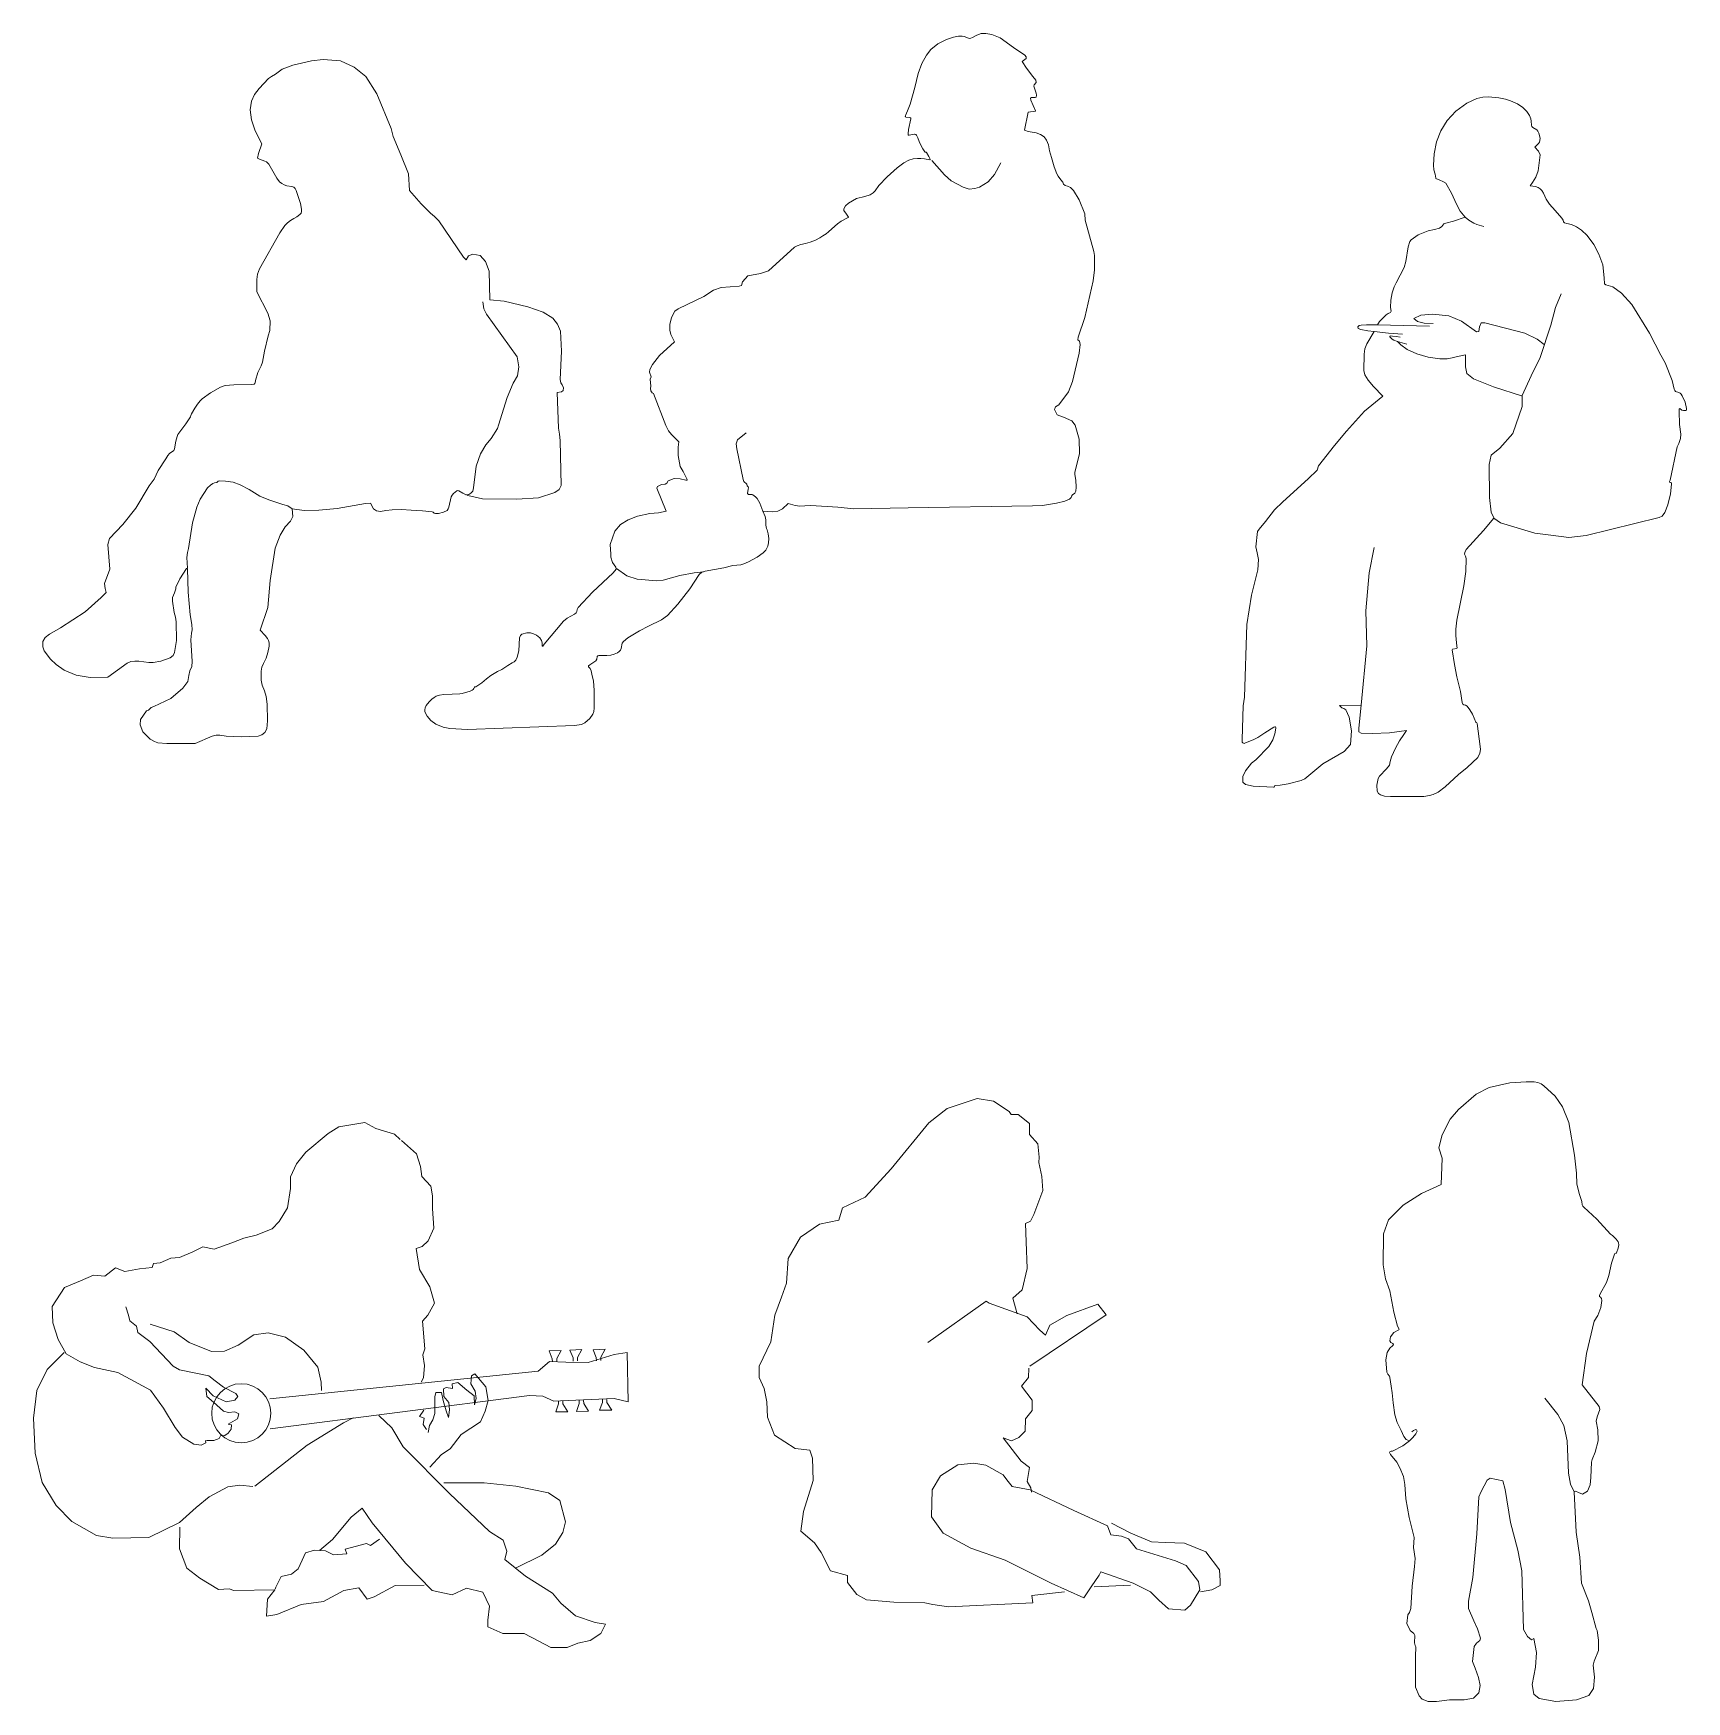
# Model space of a CAD drawing. Header units: millimetres. Extents: x -63086 to 144078, y -129912 to 13382.
# Drawn here: x -45730 to -42730, y -78423 to -75395 of the extents above; entities that cross this region are included whole.
import ezdxf

# ---------------------------------------------------------------- set-up
doc = ezdxf.new("R2010")
doc.units = ezdxf.units.MM
doc.layers.get('0').update_dxf_attribs({"lineweight": 0})
doc.layers.add('展開建具用', color=250, linetype='Continuous', lineweight=9)

# ---------------------------------------------------------------- blocks, each defined once
blk = doc.blocks.new('人物（CAD素材.com）4cfa2789')
at = {"color": 0, "linetype": 'ByBlock', "lineweight": -2}
blk.add_lwpolyline([(161.8, 1224.4), (142.1, 1217.2), (129.9, 1208.2), (123.2, 1204.1), (117.4, 1200.6), (100.5, 1182.2), (92, 1171.3), (86.5, 1159.4), (84.5, 1143.6), (86.7, 1125.1), (93.2, 1105.6), (105.2, 1081.6), (99.4, 1064.3), (97.8, 1055.9), (98.5, 1055.1), (101, 1053.9), (111.1, 1050.2), (113.6, 1049), (115.9, 1047.2), (117.9, 1044.9), (132.7, 1019.3), (137.7, 1013.1), (141.7, 1009.5), (145.7, 1007.1), (150.9, 1005.3), (159.9, 1004.3), (163.2, 1003.3), (165.8, 1000.8), (167.7, 997.2), (175.6, 973.6), (177.4, 963.2), (177.4, 958.7), (176.5, 956), (174.4, 953.5), (168.9, 949.5), (163.4, 946.4), (157.5, 942.7), (152.1, 938.4), (147.3, 933.4), (138.3, 920.4), (101.4, 854.7), (97.4, 845.2), (96.6, 835.3), (96.4, 813.4), (116.3, 774.5), (120.5, 760.5), (119.9, 742.8), (117, 733.6), (110.3, 705.7), (106.5, 685.3), (104.4, 678.8), (98.3, 666.9), (93.9, 652.2), (93.5, 648), (92.7, 646.6), (91.4, 645.5), (86.4, 644.7), (54.5, 644.1), (38.9, 642.9), (30.6, 640.4), (12.4, 630), (-2.7, 619), (-6.6, 615.2), (-11.4, 609.1), (-16.1, 602.1), (-22.2, 591.7), (-23.6, 588.6), (-23.9, 586.5), (-32.3, 573.7), (-47.1, 554.3), (-48.4, 550.9), (-50.6, 541.9), (-53, 528.1), (-54.4, 525.1), (-56.8, 523.1), (-59.6, 521.7), (-62.1, 519.8), (-65.4, 515.9), (-68.8, 510), (-82.5, 488.8), (-89.8, 473.1), (-98.9, 461.1), (-123.3, 420.3), (-146.8, 390.6), (-171, 365.5), (-174.3, 354.7), (-170.4, 309.6), (-180, 283.7), (-178.7, 274.7), (-177, 267.4), (-186.3, 258.2), (-215.1, 232.5), (-259.7, 203.3), (-280.1, 192.1), (-288, 186), (-291.9, 178.8), (-292.2, 168.6), (-289.7, 161.7), (-278.1, 146.6), (-268, 136.7), (-253.6, 126.3), (-231.8, 117.2), (-206, 113.2), (-174.3, 113.7), (-139.1, 139.4), (-132.2, 142.1), (-124.8, 143), (-118.1, 142.6), (-99.8, 140.2), (-91.8, 140.2), (-78, 142.8), (-60.7, 148.9), (-55.7, 153.2), (-53.2, 158.6), (-49.6, 180.1), (-50.1, 214.5), (-51, 222.6), (-53.5, 231.4), (-57, 252), (-56.8, 258.2), (-53.1, 266.9), (-50.7, 273.9), (-50.4, 277.1), (-43.5, 292.4), (-31.1, 311.2), (-30.1, 311.8), (-29.4, 310.4), (-28.2, 268.1), (-24.6, 226.9), (-21.9, 209.5), (-21, 199.5), (-22, 193.6), (-23.2, 181.6), (-21.3, 142.2), (-21.9, 133.1), (-25.2, 125.3), (-27.2, 116.8), (-29, 106), (-37.9, 94), (-59.7, 75), (-90.8, 60.5), (-95.4, 58.8), (-100.2, 53.9), (-104, 52.8), (-114.9, 36.8), (-115.3, 27.3), (-110.6, 14.7), (-97.5, 1.6), (-89.3, -3.1), (-83.3, -5.1), (-67.3, -6.3), (-15.4, -6.7), (15.4, 6.7), (22.5, 8.3), (29.1, 8.4), (40.7, 6.9), (68.7, 5.4), (98.5, 6.8), (105.4, 8.9), (110.8, 13.3), (114.3, 19.8), (115.7, 34.6), (115, 65), (113.1, 78.9), (110.2, 88.9), (105.9, 99.6), (104.4, 108.3), (104.4, 124.5), (105.4, 131.8), (108.5, 138.8), (113.1, 148.1), (116.5, 158.3), (118.9, 169.9), (118.6, 176.4), (117.5, 180.5), (115.7, 184), (111.2, 189.7), (102.3, 199.1), (116.4, 240.3), (120.3, 289.3), (129.5, 348), (138.6, 371.8), (147.7, 386.6), (157.3, 397), (161.6, 405.2), (160.7, 419.1), (182.2, 416.2), (208.6, 417), (241.9, 420.2), (293.8, 428.8), (302.4, 429.5), (308.3, 419.6), (313.6, 415.7), (320.8, 414.6), (330.3, 416.3), (342, 417.7), (358.7, 418.1), (376.3, 417.2), (397.1, 415.5), (414.5, 413.7), (416.2, 413.1), (418.2, 411.7), (420.5, 410.6), (426, 410.7), (435.2, 413.1), (441.7, 416.6), (443.5, 419.1), (444.8, 422.4), (449.2, 440.9), (450.7, 444), (453.2, 447.1), (459.3, 452), (460.8, 452.5), (463.1, 451.9), (470.1, 447.5), (479.1, 443.3), (506, 437.5), (568.4, 436.8), (607.5, 439.2), (637, 449.1), (644.9, 454.2), (648.5, 461.5), (646.6, 543.5), (645.4, 554.8), (643.8, 565.7), (641.5, 630.3), (649.4, 631.7), (652.2, 633.8), (652.9, 638.9), (650.6, 644.2), (647.8, 648), (646.9, 653.8), (649.4, 705.2), (647.4, 741.7), (641.7, 754.7), (633.8, 765.6), (616.1, 776.3), (587.9, 785.8), (545.3, 796.1), (518.9, 798.5), (518.1, 850.5), (511.5, 868.4), (501.4, 878.9), (488.4, 881.5), (480.7, 878.7), (476, 871.4), (471.4, 876.3), (426.6, 941.8), (418.8, 950), (411.4, 956.2), (394.8, 972.7), (373.5, 997.2), (371.4, 1027.1), (357.4, 1061.8), (343.5, 1095.1), (340, 1109.5), (314.3, 1172.8), (293.9, 1203.9), (272.8, 1221.1), (247.9, 1232.3), (216.5, 1234.6), (195.7, 1232.7)], close=True, dxfattribs=at)
for points in [[(506.5, 794.9), (508.2, 782.5), (512.9, 772.5), (568.9, 695.4), (571.8, 676.8), (569.5, 660.9), (561.5, 647.6), (550.5, 621.6), (535, 571), (532.9, 564.9), (521.9, 547.2), (512.1, 535.7), (502.2, 519.2), (494.5, 496.8), (489.7, 457.4), (488.1, 451.3), (485, 447.6), (480.8, 445.4), (475.5, 445)], [(-29.7, 311.5), (-31, 330.9), (-29.6, 340.1), (-27.5, 347.4), (-20.6, 393.8), (-12.6, 422.5), (-6.6, 436.8), (6.8, 457.3), (12, 462.5), (16.2, 465.6), (19.2, 466.5), (23.7, 467.2), (25, 468.2), (25.3, 469.2), (26.3, 469.6), (29, 470), (39.3, 469.8), (53.4, 467.9), (66.3, 462.9), (82.3, 454.6), (101.9, 442.6), (117.8, 435.5), (143.3, 427.3), (152.7, 424.7), (160.7, 419.1)]]:
    blk.add_lwpolyline(points, dxfattribs=at)
blk = doc.blocks.new('人物（CAD素材.com）6923d0d6')
at = {"color": 0, "linetype": 'ByBlock', "lineweight": -2}
blk.add_lwpolyline([(814.6, 1250.4), (812.5, 1250.7), (804.3, 1253.7), (800.5, 1254.4), (794, 1254.4), (784.8, 1252.8), (772.1, 1248.7), (756.4, 1240.5), (744.1, 1230.1), (735.9, 1219.9), (727.4, 1204.6), (720.6, 1187), (714.8, 1161.3), (706.1, 1131), (701.6, 1119), (697.8, 1110.7), (697.5, 1109.2), (697.6, 1108.4), (698.3, 1107.4), (706, 1106.7), (707, 1106.2), (707.5, 1105.4), (707.5, 1104.2), (703.5, 1085), (702.7, 1077.4), (703, 1075.6), (703.5, 1075), (704.5, 1074.7), (714, 1076.6), (715.1, 1076.5), (716.6, 1075.9), (717.7, 1075), (720, 1069.7), (722.4, 1063.2), (726.4, 1055.2), (729.5, 1049.8), (733.1, 1044.4), (733.7, 1044), (735.2, 1043.7), (735.9, 1043.3), (740.1, 1036), (741.8, 1032.7), (742.4, 1030.4), (742.2, 1030.2), (732.3, 1031.6), (725.5, 1032.4), (719.6, 1032.5), (711.8, 1031.6), (703.8, 1029.4), (694.8, 1024.6), (682.7, 1015.6), (664.6, 999.3), (649.4, 983.3), (643.1, 974), (639.3, 970), (633.8, 966.5), (624.1, 963.4), (609.2, 959.8), (594.2, 951.6), (589.1, 946.8), (585.9, 941.2), (585.7, 939.9), (586.2, 937.9), (590.8, 931.3), (594.2, 925.9), (594.2, 925.7), (593.7, 925.3), (581.1, 918.6), (574.7, 914.1), (569.4, 909.8), (558.4, 899.6), (553.8, 895.9), (548.1, 891.9), (542.4, 888.5), (534.5, 884.5), (524.7, 880.6), (516.4, 878.3), (507.7, 876.4), (501.4, 874.1), (496.3, 871.3), (449, 828.4), (435, 823.7), (411.5, 819.8), (401.8, 808.9), (400.2, 801.8), (396.2, 800.8), (363.5, 798.1), (349.4, 793.3), (331.8, 782), (285.1, 759.6), (279.2, 755.1), (273.2, 744), (270.2, 731.2), (270, 721.1), (272, 712.8), (278.6, 699.9), (251.4, 675.1), (238.7, 658.7), (233.9, 649.3), (233.4, 644.8), (236, 636), (234.3, 632.2), (235.6, 619.5), (234.9, 615.3), (235.6, 610.8), (238.1, 607.3), (240.6, 606.1), (262.7, 547.8), (267.9, 538.4), (273, 531.6), (286.2, 518.3), (285, 508.3), (285, 493.7), (288.9, 473.7), (294.5, 464.2), (301.7, 450.1), (301.9, 449.6), (301.8, 449.2), (301.5, 448.8), (301.2, 448.6), (299.4, 448.8), (288.9, 451.2), (277.8, 451.4), (267.3, 447.7), (264.5, 443.4), (261.7, 441.3), (255, 440.5), (247.6, 437), (246.4, 433.9), (263.6, 392.6), (249.5, 389.1), (233.8, 388.1), (211.6, 383.2), (194.3, 376.9), (180.7, 368.2), (170.2, 355.9), (161.9, 331.9), (163.2, 314.2), (163.1, 309), (166.1, 299.5), (172.4, 290.6), (173, 287.1), (167.6, 280.7), (129.8, 245.1), (103.6, 217.3), (101.9, 214.2), (101.4, 210.5), (100.3, 208), (97.3, 205.4), (84, 198.3), (77.1, 192.6), (42.3, 151.3), (39.5, 147.3), (39, 147.2), (38.7, 148), (38.4, 153.4), (37.2, 157.7), (34, 162.5), (28.2, 167.4), (23, 169.9), (17.3, 171.3), (10.4, 171.5), (1.5, 169.4), (-1.1, 167), (-2.6, 162.8), (-3.8, 138.7), (-6.6, 127.2), (-9.2, 121.7), (-12.2, 118.9), (-15.9, 117), (-23.7, 112), (-34.9, 105.1), (-42.6, 101.5), (-54.4, 93.9), (-62.5, 87.9), (-71.3, 81.1), (-81.7, 73.7), (-82, 73.6), (-82.4, 73.5), (-82.9, 73.8), (-83.2, 73.7), (-83.6, 73.6), (-83.8, 73.3), (-84.3, 72.8), (-85.4, 70.3), (-86.5, 68.9), (-88.8, 67.3), (-92.5, 65.8), (-106.7, 61.7), (-111.1, 60.9), (-125.1, 60), (-140.2, 59.6), (-148, 58.6), (-153.7, 56.8), (-157.7, 54.5), (-162, 51.1), (-166.5, 46.3), (-171.8, 39.4), (-173.8, 35.2), (-174.5, 31.7), (-174.3, 28), (-170.5, 20.1), (-163.6, 12.4), (-154.3, 5.8), (-141.4, 0.5), (-128.9, -2), (-97, -3.6), (97, 3.6), (109.6, 5), (115.9, 8.3), (124.7, 16.1), (130.7, 24.2), (132.1, 28.9), (132.6, 34.6), (132.8, 67.6), (131.4, 83.7), (128.9, 96.3), (127.3, 102.5), (125.6, 107.1), (124, 108.8), (122.3, 109.9), (122.5, 111.5), (124.7, 113.6), (135.6, 120.6), (137.4, 123.5), (138.1, 128.5), (139.4, 129.8), (141.5, 130.3), (156, 130.6), (163.3, 131.3), (169.4, 132.7), (175.2, 135.2), (178.5, 137.7), (180.6, 140.2), (182.1, 143.4), (183.9, 152.7), (186, 156), (194, 162.6), (214.9, 175.3), (231.2, 183.6), (254.9, 195), (266.2, 203.3), (284.9, 223.4), (306.5, 251.7), (323.3, 277.4), (328.2, 281.4), (334.4, 283.6), (368.1, 289.8), (384.8, 293.6), (398.9, 295.1), (404.5, 296.6), (413.1, 300.3), (428.8, 309), (439.7, 316.6), (444.4, 321.8), (448.2, 329.1), (449.3, 334.8), (449.6, 343), (448.6, 351.2), (446.8, 358.6), (445.8, 360.8), (444.5, 366.7), (444.1, 376.9), (443, 382.7), (439.1, 392.6), (457.2, 391.3), (466, 392.5), (474.8, 396.8), (485.2, 406.4), (497.8, 402.4), (506, 401.6), (515.4, 402.1), (526.2, 402.4), (574.8, 399.7), (604.2, 396.8), (702.6, 398.7), (928.3, 401.9), (946.7, 402.6), (972.1, 406.9), (986.9, 410.8), (995.7, 414.4), (998.4, 416.9), (999, 419.5), (1000.7, 421.8), (1005, 425.3), (1007.1, 428.7), (1007.7, 435.9), (1006.9, 448.7), (1005.3, 458.8), (1005.2, 462.8), (1013.5, 497.3), (1012.8, 523.1), (1006, 548.7), (999.9, 556.6), (984.8, 562.7), (972.9, 567.4), (968.5, 577.2), (970.1, 581.6), (976, 585.4), (993.6, 608.8), (1001.1, 627.6), (1013, 679), (1014.9, 694.9), (1013.8, 700.7), (1010.9, 703.4), (1011.4, 707.9), (1023.6, 743.8), (1038.4, 810.7), (1040.8, 830.2), (1040.6, 856.2), (1039.4, 863.8), (1024.2, 920.8), (1023.1, 932.3), (1013.1, 957.2), (1002.8, 974.5), (997.6, 980.1), (991.6, 982.5), (987.4, 983.5), (984.8, 985.7), (983.3, 989.2), (980, 994), (974.9, 1000.3), (972.3, 1004.8), (967.5, 1017.6), (963.1, 1034.1), (959.3, 1046.3), (957.2, 1057), (953.8, 1065.8), (949.3, 1071.7), (942.7, 1076.3), (935.1, 1079.1), (920.6, 1081.6), (914, 1084.1), (920.3, 1116.8), (933.5, 1118.3), (933.6, 1118.9), (925.5, 1138.1), (924.9, 1141.7), (926.3, 1143.3), (933.3, 1143.1), (935.1, 1144), (935.5, 1147.4), (935, 1151.2), (930.9, 1163.7), (931.3, 1166.1), (934.9, 1170.1), (934.7, 1174.9), (929, 1181.3), (917.4, 1196.3), (909.7, 1208.2), (916.6, 1213.9), (916.8, 1216.8), (914.2, 1220), (894.1, 1233.8), (869.5, 1251.3), (854.4, 1257.5), (843.5, 1259.6), (835.2, 1259.1), (827.2, 1256.3), (819.6, 1252.2), (816.3, 1250.6)], close=True, dxfattribs=at)
for points in [[(745.8, 1029.1), (768.4, 1002.8), (781, 992.1), (802.7, 980.2), (813.4, 976.7), (823.9, 977.8), (832.3, 980.7), (847.9, 990.4), (859.1, 1003.6), (871.1, 1024.3)], [(409, 534.7), (393.2, 521.6), (390.7, 514.6), (391.7, 505.4), (403.2, 450.1), (404.7, 446.5), (410, 441.1), (410.8, 438.1), (412.4, 436.7), (412.8, 435.5), (412.6, 431.6), (411.3, 425.1), (411.3, 424.2), (411.6, 423.7), (412.1, 423.2), (412.8, 422.9), (419.3, 422.5), (421.1, 421.9), (425.9, 418.7), (428.7, 415.5), (433.4, 407.2), (439.1, 392.6)], [(173.1, 288.5), (192.1, 275.3), (211.1, 269.1), (246.8, 266), (258.2, 267.4), (288.5, 275.5), (314.6, 280.2), (331.3, 282.5)]]:
    blk.add_lwpolyline(points, dxfattribs=at)
blk = doc.blocks.new('人物（CAD素材.com）ea5bd146')
at = {"color": 0, "linetype": 'ByBlock', "lineweight": -2}
blk.add_lwpolyline([(341.7, 1243.4), (330.6, 1240.7), (312.5, 1232.7), (292.7, 1217.8), (276.8, 1201.1), (265.2, 1182.4), (257.7, 1162.5), (253.1, 1140.6), (251.8, 1120.2), (252.7, 1111.3), (255, 1103.3), (256.5, 1096.4), (256.2, 1095.6), (263.5, 1093), (268.9, 1090.5), (274.4, 1087.4), (284.8, 1069.4), (293.6, 1049), (300.7, 1036.5), (309.6, 1025.4), (288.2, 1018.4), (274.6, 1014.9), (270.7, 1013.3), (267.4, 1008.6), (262.9, 1005.8), (253.9, 1003.2), (242.5, 1000.7), (224.4, 993.3), (211.6, 984.7), (209.2, 981.3), (206.1, 971.8), (201.8, 944.8), (198.6, 934.2), (184.2, 906.1), (180.6, 899.1), (177.3, 888.1), (174.8, 875), (174.2, 861.8), (175.1, 854.8), (174.1, 852.8), (169.5, 850.9), (166.2, 848.4), (157.6, 839.9), (154.2, 836.4), (150.4, 829.9), (130.3, 830.2), (120.5, 829.7), (117.4, 829), (115, 826.4), (115.5, 823.5), (119.9, 821.5), (132.6, 819.5), (144.4, 817.9), (131, 795.9), (127.4, 786.5), (126, 777.2), (125.5, 747.1), (127.5, 739.6), (133.7, 729.9), (143.2, 718.5), (159.9, 700.9), (126.9, 673.2), (94.2, 637.2), (72.1, 611), (43.5, 574), (41.1, 566.4), (24.4, 550.6), (-21.4, 509.1), (-36.2, 494.3), (-52.7, 473.5), (-64.1, 459.6), (-67.1, 455.1), (-70.2, 427.5), (-68, 416.4), (-65.5, 404.5), (-66.8, 385.2), (-78.3, 339.6), (-86.7, 286.4), (-90.7, 154.5), (-93.1, 138.5), (-95.3, 77.6), (-95.3, 74.3), (-94.9, 72.8), (-93.9, 71.4), (-92.8, 70.7), (-91.7, 70.5), (-90.6, 70.8), (-74.1, 77.6), (-66.9, 81.3), (-54.3, 89.9), (-37.9, 99.8), (-36.1, 100.4), (-34.9, 100.3), (-34.2, 99.6), (-34.1, 98.1), (-35.8, 87.8), (-39.6, 77.2), (-47, 64.8), (-70.5, 40.7), (-78.3, 34.6), (-89.2, 20.7), (-93.9, 10.5), (-93.8, 0.2), (-89, -3.9), (-75, -7.4), (-38.4, -9.2), (-37.2, -8.8), (-36.4, -7.6), (-36.2, -6.8), (-34.5, -6.1), (-26.5, -5.5), (-12, -3), (12, 3), (18.8, 6.1), (51.1, 33.5), (90.2, 56), (101.3, 68.3), (103.1, 93), (99.1, 118), (93.1, 131.5), (89.5, 134.1), (85.8, 134.8), (81.5, 139), (120.9, 139.7), (116.5, 97.9), (116.7, 91.5), (120.6, 89), (141.2, 88.6), (172.5, 89.8), (203.1, 93.6), (198.4, 86.5), (190.4, 75.3), (182.8, 62), (175.7, 45.9), (173.7, 37.6), (172.3, 31.1), (166.8, 24.1), (153.8, 11.1), (151.4, 6.8), (149.3, -5.3), (150.1, -16), (152.1, -20.2), (155.7, -22.9), (162.9, -25.2), (173.8, -26.1), (234.4, -25.6), (245, -24.1), (251.6, -22.1), (260.7, -17.8), (273.1, -8.2), (297.6, 14.1), (313.1, 26.8), (332.3, 44.8), (336.1, 52.6), (337.1, 59.5), (337, 64.6), (331.5, 106.7), (330.8, 107.9), (329.4, 108.5), (328.7, 108.9), (322.6, 123.6), (318.2, 131.7), (313.1, 137.8), (309.9, 140.1), (307.1, 140.5), (305.3, 141.8), (304.1, 144.6), (301.2, 164.4), (298.7, 174.5), (294.3, 191.4), (290, 213.7), (286.2, 240.4), (286.7, 241.7), (294.4, 242.8), (295.2, 243.8), (294.7, 247), (292.9, 259.6), (292.3, 266.5), (292.3, 277.9), (294.3, 294.2), (306.9, 356.4), (310.9, 382.4), (311.6, 406.2), (310.3, 410.6), (308.6, 413.8), (308.8, 416.9), (311.1, 422.3), (342.7, 456.7), (361.4, 479.4), (373.8, 470.8), (436.2, 452.3), (465.2, 448.2), (497.8, 444.4), (529, 447.8), (661.8, 480.6), (667.1, 482.8), (672, 489.4), (677.6, 503.2), (682.2, 523.5), (684.2, 541.2), (683.9, 542.7), (683.1, 543.8), (682.1, 544.3), (680.9, 544.5), (680.6, 544.6), (680.3, 545), (680.4, 545.9), (681.3, 548.1), (694.4, 608.6), (697.3, 614.6), (700.1, 623.9), (700.9, 631.5), (698.7, 649.5), (697.8, 673.3), (698.2, 677.2), (699.2, 678.3), (702.8, 675.5), (705.9, 674.5), (710, 674.7), (711.2, 675.5), (711.5, 678.3), (708.8, 689.6), (703.5, 701.5), (701.5, 704.5), (699.8, 706.2), (697.6, 707.5), (691.2, 709.3), (689.8, 710.8), (688.6, 713.3), (685, 728.9), (672.4, 761.1), (664.8, 775), (643.8, 814.8), (611.9, 867.3), (593.3, 887.9), (577.4, 899.4), (564.8, 902.6), (562.3, 904.7), (561.6, 915.6), (559.2, 939.2), (552.4, 958.7), (543.3, 975.7), (530.8, 992), (520.4, 1002.1), (511.8, 1008.2), (502.7, 1012.1), (494.1, 1014), (490, 1015.2), (487.9, 1017.1), (487.3, 1020), (484.7, 1023.6), (472.8, 1037.4), (462.4, 1049.1), (456.3, 1058.3), (451.5, 1069.3), (448.5, 1074.1), (445.6, 1077.1), (441.9, 1079.5), (437, 1081.4), (427.4, 1082.5), (431.7, 1088.5), (437.9, 1098.3), (442.1, 1109.8), (445.5, 1138.6), (442.5, 1145.6), (435.8, 1152.5), (442.4, 1159.2), (444.2, 1161.8), (445.2, 1164.6), (445.4, 1168.8), (443.3, 1177.8), (441.6, 1181.6), (439.6, 1184), (432.3, 1188.1), (430.6, 1189.9), (429.8, 1192.5), (429.5, 1200), (428.8, 1204.2), (426.5, 1210.2), (421.7, 1217.3), (414.3, 1224.6), (404.6, 1231), (392, 1236.7), (382.6, 1239.5), (370.4, 1242), (351.8, 1243.7)], close=True, dxfattribs=at)
for points in [[(309.6, 1025.4), (315.9, 1019.9), (325.1, 1014.4), (330.7, 1012), (343.2, 1008.4)], [(483.5, 886.7), (473.7, 861.6), (465, 829.6), (445.6, 770.8), (429.1, 737.7), (413.1, 701.8), (412.7, 682), (396.3, 633), (372.4, 606.3), (356.5, 593.7), (353.1, 576.8), (353.7, 516.9), (356.9, 490), (362.9, 477.7)], [(251.7, 832.5), (234.9, 833.4), (222.8, 836.4), (216.4, 841.7), (229, 847.7), (250.4, 849.7), (280.1, 846.2), (303, 836.7), (330, 817.2), (334.6, 818), (335.4, 826.6), (338.7, 833.7), (345, 833.7), (418.1, 815.1), (440.5, 804.1), (453, 794.5)], [(144.4, 817.9), (170.1, 814.9), (195.9, 813.1)], [(150.4, 829.9), (244.6, 828)], [(191.8, 807.9), (185.2, 808.9), (177.4, 809.8), (173.9, 809.9), (173.1, 809.7), (172.9, 809.3), (173.1, 808.4), (173.6, 807.5), (176.9, 804.3), (180, 802.3), (186.5, 799.9), (203.7, 794.8)], [(186.5, 799.9), (192.9, 793.6), (204.3, 785.3), (222, 777.8), (242.5, 771.7), (263.7, 768.6), (277, 768.6), (286, 770.3), (293.3, 772.3), (310.1, 775.6), (310.1, 753.8), (312.5, 741.8), (324.7, 732.1), (361, 717.8), (413.4, 700.9)], [(144.3, 425.8), (135.5, 379.9), (129.5, 311.1), (131.3, 247.7), (120.9, 139.7)]]:
    blk.add_lwpolyline(points, dxfattribs=at)
blk = doc.blocks.new('人物（CAD素材.com）99ca6ccc')
at = {"color": 0, "linetype": 'ByBlock', "lineweight": -2}
for points in [[(78.8, 838.3), (68.9, 848.2), (35.1, 858.7), (14.7, 869.2), (-32.5, 861.6), (-51.8, 849.4), (-92, 815.6), (-109.2, 794.1), (-119.7, 770.7), (-119.7, 749.6), (-125.6, 714.4), (-140.3, 689.7), (-153.2, 676.3), (-182.5, 665.1), (-204.8, 659.2), (-226.5, 651), (-258.2, 639.3), (-279.3, 644), (-297.5, 634.6), (-321.6, 624.6), (-337.4, 622.9), (-356.2, 614.7), (-368.5, 613.5), (-370.9, 605.9), (-393.8, 603.5), (-420.8, 598.8), (-437.8, 605.3), (-457.2, 590.6), (-477.7, 592.4), (-501.2, 581.8), (-529.9, 570.1), (-552.8, 535.2), (-551.1, 505.9), (-541.7, 475.4), (-527, 449.6), (-501.8, 434.9), (-475.9, 424.9), (-433.1, 415.6), (-373.8, 383.3), (-350.4, 351.1), (-329.4, 316), (-316.2, 298.3), (-295.6, 285.5), (-282, 284), (-273.5, 287.7), (-274.3, 292.1)], [(81.3, 836.6), (108.7, 812.6), (116.2, 789.7), (118.5, 771.3), (135, 753.6), (137.6, 736), (137.6, 713.4), (139.9, 677.6), (129.7, 654.7), (119.2, 644.6), (108.3, 640.5), (114.2, 602.7), (132.8, 571.4), (141.2, 541.3), (129.2, 519.7), (119.6, 508.9), (123.8, 458.4), (120.2, 447.5), (123.2, 428.1), (121.4, 405.8), (117.2, 398)], [(-272.6, 292.2), (-259.2, 292), (-249.4, 295.8), (-247, 300.4), (-239.2, 301), (-232.8, 305.4), (-227.4, 312.7), (-227.2, 320.4), (-232.8, 321.8), (-215.9, 331.4), (-213.8, 340.7), (-220.7, 344.2), (-232.5, 342.8), (-241.8, 345.4), (-259.9, 361.7), (-272, 372.2), (-273.6, 387.4), (-260.1, 373.1), (-236.6, 362.4), (-221.2, 365.2), (-215.7, 372.2), (-219.2, 377.3), (-241.6, 389), (-256.7, 400.5), (-268, 409.7), (-321.6, 420.6), (-333.2, 427), (-375.2, 471.6), (-397.3, 488), (-399.5, 499.6), (-411.5, 509.4), (-414.1, 519.5), (-419, 534.8)], [(-374.7, 503.3), (-331.1, 489.4), (-304, 470.1), (-263.5, 453.8), (-239.9, 454.4), (-215.1, 465.2), (-186.7, 484), (-160.7, 487.6), (-129.3, 479.7), (-95.5, 456.2), (-70.1, 425.4), (-64.2, 398.2), (-63.9, 382.7)], [(355.4, 434.9), (355.2, 440.7), (349.3, 454.7), (371.3, 455.8), (363.3, 441.2), (363.3, 435.5)], [(393.1, 436.4), (392.9, 442.2), (387, 456.1), (409, 457.3), (401, 442.7), (401, 437)], [(435.2, 436.9), (435, 442.8), (429.1, 456.7), (451.1, 457.8), (443.1, 443.2), (443.1, 437.5)], [(-531, 452.1), (-561.3, 421.2), (-580.4, 382.9), (-586.6, 332.7), (-583.5, 269.1), (-570.6, 216), (-545.2, 174), (-516.8, 145), (-472.3, 119.7), (-442.6, 114.7), (-377.1, 116), (-321.5, 143.1), (-291.2, 170.9), (-267.7, 190.1), (-233.7, 208), (-212.1, 211.1), (-188.6, 208.6)], [(-157.7, 368), (329.4, 417.9), (350.3, 435.3), (379.5, 434.5), (420.5, 433.8), (467.6, 448.2), (491.1, 452), (493, 362.5), (467.2, 368.2), (370, 364.4), (357.9, 363.6), (337.8, 372.7), (313.5, 373.9), (-156.7, 313.3)], [(132.7, 244), (154.1, 266.7), (169.9, 277), (189.6, 302.9), (225.1, 326.3), (233.5, 345.3), (238.9, 364.8), (234.5, 389.6), (214.3, 413.5), (208.4, 409.8), (207.4, 395.3), (215.3, 381.5), (216.7, 368.2), (213.8, 356.9), (213.3, 373.4), (200.2, 383.7), (183.5, 397.3), (173.4, 395), (174.1, 386.7), (162.3, 388.4), (157.6, 385.7), (158.1, 372.1), (167.5, 361.3), (168.4, 348), (166.7, 334), (162.3, 346), (157.1, 365), (153.9, 379.3), (143.8, 379.3), (142.1, 371.7), (141.8, 341.1), (138.4, 330), (132.2, 319.5), (130, 306.9)], [(366.2, 364.4), (366.4, 358.6), (361.3, 344.4), (383.3, 344.5), (374.5, 358.6), (374.2, 364.3)], [(403.9, 365.1), (404.1, 359.3), (399, 345.1), (421, 345.2), (412.2, 359.3), (411.9, 365)], [(446, 367.1), (446.1, 361.2), (441, 347), (463.1, 347.2), (454.2, 361.2), (453.9, 366.9)], [(-184.8, 209.4), (-89.5, 283.5), (-24, 324), (-6, 333.3)], [(40.2, 337.7), (63.8, 315.3), (84.4, 281), (168.9, 196.1), (241.1, 127.1), (265.7, 111.5), (272.7, 91.6), (268.8, 76.4), (306.4, 45.9), (355.3, 15), (370.5, -3), (397.1, -25.7), (433.1, -37.8), (451.5, -41.4), (443.3, -58.3), (423.8, -70.8), (401.4, -75.9), (381.9, -83.7), (352.5, -83.3), (331, -72), (304, -57.9), (265.3, -57.9), (237.9, -45.8), (237.9, -34.1), (241.4, -8.3), (229.3, 16.8), (199.5, 24.2), (173.7, 12.1), (137.3, 19.9), (88.8, 69.5), (28.4, 142.8), (10.4, 169.5), (-9.6, 153), (-43.7, 112.3), (-67.6, 92.7)], [(127, 312.3), (120.9, 321.2), (122.4, 332.5), (114.2, 336), (121.9, 347.3)], [(288.6, 60.6), (336.4, 84.4), (360.9, 103.9), (374.1, 125.3), (379.1, 144.7), (369.1, 183.1), (348.3, 197.5), (289.2, 209.4), (231.4, 215.1), (158.5, 215.1)], [(-320.9, 135.1), (-321.5, 95.6), (-307.9, 60.4), (-284.4, 42.5), (-250.8, 21.7), (-231.4, 23.1), (-222.5, 19.7), (-148.4, 21.4), (-161.7, 4.4), (-163.6, -26.7), (-144.6, -23.6), (-100.6, -5.4), (-60.2, 0.1), (-22.9, 19.9), (4.3, 24.9), (19, 4.4), (31.9, 8.2), (69.9, 28.8), (122.4, 29.6)], [(41.6, 112.9), (25.2, 101.5), (17.7, 105.1), (-20.7, 94.9), (-17.9, 86.3), (-42.2, 84.7), (-56.3, 91.8), (-76.3, 92.9), (-92.8, 88.2), (-99, 74.9), (-106.1, 59.3), (-117.9, 49.9), (-137.1, 45.2), (-146.5, 26), (-148, 22.4)]]:
    blk.add_lwpolyline(points, dxfattribs=at)
blk.add_circle((-209.3, 341.6), 53.7, dxfattribs=at)
blk = doc.blocks.new('人物（CAD素材.com）0c95e50a')
at = {"color": 0, "linetype": 'ByBlock', "lineweight": -2}
for points in [[(-33.6, 303), (-92.5, 296.4), (-90.9, 283.2), (-244.1, 275.6), (-272.3, 279.7), (-287.2, 282.8), (-343.3, 284.2), (-393, 288.3), (-410.2, 298.3), (-427.1, 320), (-427.4, 332.4), (-458, 341.3), (-475.2, 374.6), (-487.4, 391.7), (-511.7, 413.3), (-507.3, 448.8), (-489.6, 504.8), (-490.7, 545.3), (-495.7, 560.2), (-522.4, 563.2), (-559.5, 587), (-572.2, 620.2), (-573.9, 647.9), (-578.3, 671.9), (-587.8, 691.8), (-587.8, 712.3), (-566.7, 756.6), (-558.9, 804.8), (-547.3, 838), (-537.9, 862.9), (-535.1, 907.8), (-512.4, 946.5), (-478, 970.4), (-443.1, 977.6), (-436.4, 1000.1), (-395.4, 1019.4), (-348.3, 1070.4), (-279.6, 1154), (-246.3, 1180), (-192, 1198.3), (-162.1, 1193.3), (-133.8, 1174.5), (-130.5, 1169.5), (-117.7, 1169), (-97.2, 1152.9), (-96.7, 1133), (-81.7, 1115.8), (-79.5, 1092), (-80.1, 1082), (-74.5, 1056.5), (-72.9, 1031.6), (-88.9, 987.7), (-95, 975.5), (-104.4, 971.6), (-103.3, 938.4), (-101.1, 889.6), (-110, 850.9), (-127.1, 835.9), (-122.2, 818.2), (-119.4, 807.7)], [(-96.6, 712.2), (41.9, 805.8), (26.9, 825.2), (-29, 804.7), (-60.1, 787), (-67.8, 768.7), (-78.4, 778.1), (-101.1, 801.9), (-170.3, 826.8), (-175.9, 830.2), (-281.7, 755.4)], [(-97.9, 708.6), (-99, 691.9), (-111.3, 676.2), (-92.3, 650.6), (-92.3, 632.2), (-104, 617.1), (-104.6, 594.3), (-116.3, 583.1), (-129.7, 577), (-144.7, 582.5), (-112.3, 539.9), (-96.8, 528.6), (-101.4, 503.4), (-94.7, 491.5), (-93.3, 483.8)], [(51.7, 427.8), (86.9, 409.7), (124.3, 393.7), (149.1, 392.6), (184.3, 391.5), (222.8, 375.6), (247.6, 343.1), (249.2, 322.8), (249.2, 314.5), (233.8, 306.8), (213.4, 303)], [(86.3, 315.1), (20.3, 312.3)]]:
    blk.add_lwpolyline(points, dxfattribs=at)
blk.add_lwpolyline([(32.4, 339.3), (91.3, 318.4), (122.6, 303), (138, 287.6), (155.1, 272.2), (184.8, 269.4), (195.3, 278.8), (212.3, 306.3), (209.6, 321.7), (187.6, 350.8), (168.3, 359.1), (97.3, 381.1), (83, 399.2), (69.8, 404.2), (50.6, 406.4), (44.5, 422.9), (-16.6, 450.4), (-95.8, 487.8), (-128.3, 494.4), (-138.2, 506.5), (-144.8, 515.3), (-176.2, 532.9), (-198.2, 536.2), (-227.3, 533.4), (-258.2, 513.6), (-273.6, 488.3), (-274.7, 438.8), (-253.8, 409.7), (-203.7, 382.2), (-140.9, 360.2), (-57.9, 318.9), (1.6, 292), (14.8, 311.8), (29.6, 333.2)], close=True, dxfattribs=at)
blk = doc.blocks.new('人物（CAD素材.com）c341b8fd')
at = {"color": 0, "linetype": 'ByBlock', "lineweight": -2}
blk.add_lwpolyline([(56.2, 1107), (18.7, 1098.6), (-4.8, 1086.7), (-36.7, 1058.7), (-52.3, 1041.4), (-66.6, 1012.4), (-72.5, 989.3), (-66.7, 970.5), (-68.2, 922.5), (-104, 906.3), (-137.2, 884.9), (-163.7, 858.1), (-173.3, 833.2), (-173.8, 776.9), (-169.1, 751.3), (-161.6, 729.5), (-154.5, 690.9), (-147.5, 665.7), (-144.3, 659.9), (-145.3, 658.5), (-154, 654), (-160.3, 646), (-161.7, 639), (-159.8, 635.6), (-156.2, 634), (-155, 632.1), (-156.2, 630.1), (-161.6, 625.7), (-166.5, 617.9), (-168.9, 604.4), (-166.9, 582), (-165.3, 578.4), (-162.3, 574.9), (-161.3, 573.1), (-161.7, 572.1), (-159.1, 556.5), (-157.3, 544.5), (-155.5, 526), (-152.3, 504.3), (-148, 490.4), (-141, 476.2), (-136.4, 464.9), (-131.8, 459.7), (-125.6, 457.2), (-138.2, 448.1), (-156.6, 438.6), (-159.4, 438.3), (-161.4, 437.3), (-161.9, 436), (-160.3, 432.4), (-148.8, 418.4), (-143.2, 408.3), (-136.7, 392.4), (-134.5, 378.3), (-132.3, 352), (-126.3, 317.9), (-117.2, 281.7), (-118.3, 263.5), (-115.7, 243.8), (-116.7, 229.5), (-121.1, 193.3), (-123.3, 152.8), (-125.6, 145.9), (-128.9, 141.3), (-130.5, 125.9), (-124.4, 113.2), (-117.9, 107.7), (-116, 103.8), (-116.5, 90.8), (-115.8, 85.9), (-114.4, 83.3), (-115.2, 66), (-115.2, 10.3), (-108.1, -5.3), (-102.6, -11.4), (-92.1, -15.8), (-76.7, -16), (-53, -12.8), (-26.8, -12.9), (-9.5, -9.7), (0, 0), (2.3, 13.5), (-0.5, 27.7), (-6.5, 44.7), (-11.7, 57), (-8.3, 83.8), (-4.2, 90.2), (2.1, 94.9), (2.8, 99.1), (-2.4, 116), (-9.3, 130.5), (-19, 153.2), (-18.5, 166.3), (-10.8, 209.1), (-3.8, 288.5), (-0.2, 355.5), (4.2, 365.5), (15, 385.7), (20.7, 389.3), (43.8, 384.9), (47.9, 369.2), (57.5, 309.2), (70.5, 258.6), (78, 221.4), (81.3, 115.1), (88.1, 102.4), (95.5, 96.3), (100.1, 98.6), (104.7, 73.1), (102.6, 46.3), (96.9, 15.3), (99.9, -2.7), (109.2, -10.6), (139.8, -15.6), (177.2, -12.9), (199.9, -5), (207.8, 7.9), (210.2, 28.2), (207.7, 49.9), (209.4, 57.7), (217.2, 76.6), (217.3, 95.6), (214.7, 113.2), (212.8, 116.5), (205.3, 145.9), (198.8, 166.8), (186.2, 199), (183.1, 246.4), (176.7, 291.4), (173.3, 364.5), (175.3, 366.1), (180.6, 363.5), (188.1, 360.8), (197.4, 366.1), (202.2, 377.5), (203.3, 390.5), (204.5, 418.5), (205.7, 423.5), (211.4, 436.8), (216.4, 457.3), (216.2, 477.1), (212.9, 493.1), (214.6, 500.8), (219.5, 513.9), (218.3, 519.8), (187.7, 559), (195.2, 615.6), (209.4, 674.5), (215.7, 684.6), (221.6, 699.5), (223.3, 711.7), (222.7, 715.9), (221, 718.1), (219, 719.3), (218.7, 720.8), (220.3, 723.9), (231.4, 744.9), (235.7, 757.5), (241, 780), (246.3, 796.1), (247, 797.1), (249.1, 797.7), (249.8, 798.5), (252.8, 807.1), (253.8, 813.2), (253.5, 816.7), (252.9, 818.2), (249.2, 823.6), (242.7, 829.9), (238.8, 832.1), (214, 859.9), (190.5, 881.3), (189, 883.3), (187.8, 885.7), (187, 891.4), (182.6, 904.1), (178, 923), (177.5, 942.9), (173.6, 975.6), (163.2, 1034.9), (151.8, 1063.4), (138.6, 1082.6), (118.1, 1101.4), (112.9, 1105), (107, 1107.6), (100.2, 1108.9), (86.1, 1108.8)], close=True, dxfattribs=at)
for points in [[(119.6, 534.9), (143.4, 505.2), (154.2, 485.2), (160, 457.1), (162.9, 398.5), (166.4, 378.5), (173.3, 364.5)], [(-121.7, 473.8), (-118.4, 476.1), (-114.2, 477.6), (-113, 477.4), (-112.2, 474.9), (-114.5, 470), (-119.8, 463.1), (-125.6, 457.2)]]:
    blk.add_lwpolyline(points, dxfattribs=at)

msp = doc.modelspace()

# ---------------------------------------------------------------- block references
at = {"layer": '展開建具用', "ltscale": 10}
for name, p in [('人物（CAD素材.com）6923d0d6', (-44845.182, -76654.9698)), ('人物（CAD素材.com）4cfa2789', (-45420.8737, -76677.6762)), ('人物（CAD素材.com）ea5bd146', (-43441.1349, -76754.5468)), ('人物（CAD素材.com）c341b8fd', (-43106.7922, -78407.1455)), ('人物（CAD素材.com）0c95e50a', (-43825.3069, -78526.8198)), ('人物（CAD素材.com）99ca6ccc', (-45143.4902, -78241.4486))]:
    msp.add_blockref(name, p, dxfattribs=at)

doc.saveas('drawing.dxf')
